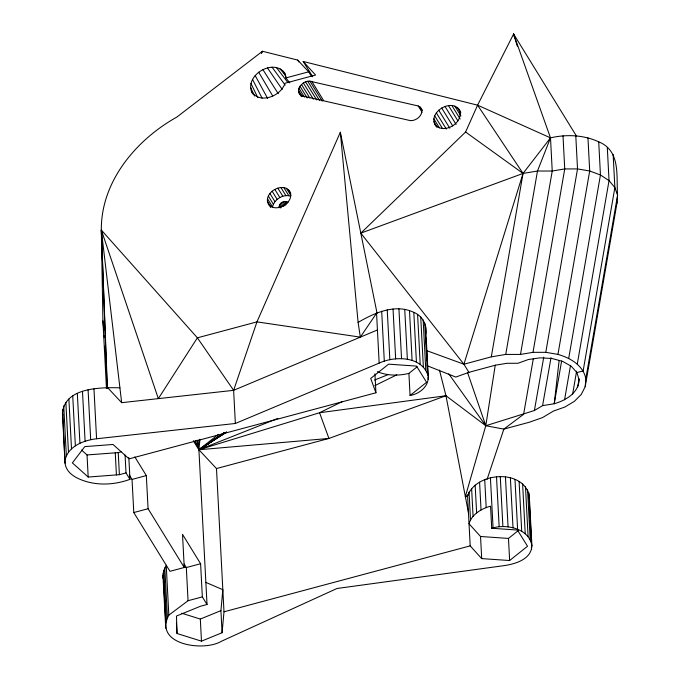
<?xml version="1.0" encoding="UTF-8"?>
<svg xmlns="http://www.w3.org/2000/svg" width="680" height="680" viewBox="0 0 680 680"><rect width="100%" height="100%" fill="white"/><g stroke="black" fill="none" stroke-linecap="round" stroke-linejoin="round"><path stroke-width="1.02" d="M311.466 76.338L308.686 71.825L297.695 60.086L262.471 51.264L176.885 117.053C136.213 139.757 100.912 181.398 101.32 230.027L158.338 398.625L197.387 337.824L256.955 321.878L360.332 337.135L358.105 322.413C374.315 312.927 395.258 303.45 413.814 312.358C422.501 315.834 427.065 324.81 425.799 333.863M417.163 366.8L408.909 373.388L410.065 395.479C419.373 394 429.037 386.376 428.221 376.176L425.603 326.315M267.444 201.391C265.999 189.771 286.883 180.965 290.683 193.91C292.137 205.53 271.252 214.336 267.444 201.391L270.776 206.796M279.089 207.366C278.843 203.107 284.623 199.699 288.099 202.334M128.834 457.598L129.974 479.349C116.153 484.356 100.878 485.681 86.641 481.661C77.469 478.941 66.428 473.917 65.042 463.225L62.432 413.338C64.549 387.158 100.997 387.404 119.909 387.804M65.042 463.225L62.577 409.581M439.45 370.082L445.961 395.734L485.784 425.731L503.863 429.105L529.371 422.229L542.512 417.596L553.469 411.051L564.851 407.039L574.337 401.37L581.273 394.425L585.2 386.69L585.828 378.692L617.567 195.287C616.148 175.967 620.942 150.841 598.715 141.822C583.678 134.886 566.483 134.164 550.494 137.862L477.581 105.171L303.178 61.464L312.74 76.763M585.2 386.69L616.938 203.286L617.567 195.287L614.873 187.553L613.139 154.394M165.75 628.303L162.953 575.756L163.795 570.435L166.226 565.25L168.835 615.145C153.374 644.623 203.575 652.001 221.298 641.325L336.974 588.489L503.888 565.658C515.1 564.052 531.225 559.487 531.921 545.844L529.303 495.958C523.438 468.494 475.958 471.954 467.577 495.992L470.194 545.879L481.704 558.603L509.635 560.533L527.519 546.252L517.463 530.052L491.716 528.266L490.552 506.166C481.491 508.7 471.827 514.173 469.038 523.779L480.539 536.494L481.704 558.603M176.452 622.973L177.004 633.496L201.475 641.163L222.079 632.731L220.924 610.631L222.836 589.696L205.862 582.394M222.079 632.731L223.992 611.804L216.487 468.554L198.908 449.76L193.35 440.733M177.004 633.496L176.469 616.054L200.405 606.271L207.026 604.494L198.908 449.76L199.945 439.246M252.671 93.933C242.573 76.236 273.666 56.882 285.124 73.653M198.908 440.138L198.126 447.491L198.908 449.76L328.925 438.447L445.961 395.734L468.46 512.72M559.13 360.545L554.226 403.758L542.589 405.628L534.395 410.524L485.784 425.731L465.358 496.604L467.075 496.604M529.006 498.44L529.303 495.958M448.758 373.873L485.784 425.731L495.252 365.16M427.082 350.778L463.913 364.225L491.3 356.847L523.039 173.434L550.494 137.862L513.604 34L477.581 105.171L465.596 132.013L360.817 233.147L463.913 364.225L468.902 372.334L495.32 365.219L506.897 363.29L517.931 363.273L528.445 359.49L540.149 357.841L551.913 358.488L562.615 361.369L571.217 366.214L576.895 372.555L579.105 379.772C578.637 393.006 565.564 400.469 554.226 403.758L561.62 361.037M505.741 354.433L537.481 171.029L550.494 137.862L552.236 171.02L520.498 354.425L505.741 354.433L491.3 356.847M520.498 354.425L533.001 352.342L564.74 168.938L563.006 135.779M533.001 352.342L545.785 352.325L577.524 168.92L575.781 135.762M585.828 378.692C583.244 365.262 570.104 357.85 557.957 354.39L589.696 170.986L587.962 137.828M568.71 358.377L600.448 174.972L598.715 141.822M564.57 399.789L570.529 365.398M577.294 364.029L609.034 180.625L607.299 147.475M572.637 394.077L576.606 371.152M577.643 387.183L579.088 378.853M533.298 358.887L523.608 414.324L503.863 429.105L487.05 479.451M534.395 410.524L543.754 357.161M542.589 405.628L551.012 357.748M421.082 108.205C424.125 114.639 416.491 121.117 410.303 120.606L302.065 95.871C292.663 90.933 304.155 78.174 311.975 81.668L418.217 105.978L419.875 106.879L422.195 110.016M436.577 127.007C424.957 113.041 453.815 95.523 460.81 112.361M65.195 459.476C68.654 445.885 84.014 440.249 96.577 438.77L235.365 423.47L379.168 363.103C395.063 355.7 422.501 356.074 428.221 376.176M463.913 364.225L523.039 173.434L477.581 105.171M290.522 196.137C283.007 193.851 274.244 199.333 272.519 206.907L267.521 198.798M235.365 423.47L233.623 390.328L256.955 321.878L340.34 132.218L377.069 313.259M261.553 53.167L262.471 51.264L261.366 53.066M360.332 337.135L376.55 313.233L379.168 363.103M410.065 395.479L426.572 382.304L416.517 366.095L388.586 364.166L370.702 378.445L375.929 392.776L129.727 458.702L128.834 458.635L113.024 444.473L84.796 446.607L72.377 462.893L88.188 477.046L119.391 474.691L126.013 472.923L129.974 479.349M480.539 536.494L508.478 538.424L518.228 530.638M342.431 401.514L319.566 412.734L198.908 449.76L218.05 434.63M168.835 615.145L188.054 600.712L202.343 596.887L207.026 604.494M226.559 432.191L198.908 449.76L224.408 432.616L198.908 449.76L277.874 418.412M226.576 431.978L198.908 449.76L224.392 432.735M224.723 432.981L198.908 449.76L224.451 432.82M198.908 449.76L224.553 432.905M374.825 385.628L396.738 374.875M233.623 390.328L197.387 337.824L101.32 230.027L107.372 387.404L121.66 402.671L233.623 390.328L377.425 329.962M181.713 613.233L200.319 619.055L220.924 610.631M374.603 380.018L388.425 374.527M360.817 233.147L523.039 173.434L537.481 171.029L552.236 171.02L564.74 168.938L577.524 168.92L589.696 170.986L600.448 174.972L609.034 180.625L614.873 187.553L583.134 370.957L576.895 372.555M468.902 372.334L455.812 377.069L427.244 365.755M467.542 495.813L465.358 496.604L467.577 495.992L469.064 492.133L470.517 519.911M491.716 528.266C506.175 523.566 529.312 528.437 531.921 545.844M283.144 71.179L285.099 74.264L285.906 77.919L308.686 71.825M81.498 449.998L87.031 454.954L118.235 452.6L121.074 451.843M132.039 479.417L146.328 475.583L148.078 508.725L184.255 567.486L169.975 571.31L133.79 512.55L132.039 479.417L129.302 474.963M216.487 468.554L328.925 438.447L319.566 412.734L445.961 395.734M133.79 512.55L148.078 508.725M202.343 596.887L200.6 563.729L186.32 567.553L184.305 567.324M223.992 611.804L470.194 545.879M408.909 373.388C398.565 375.964 387.277 375.768 377.341 371.722M545.785 352.325L557.957 354.39M465.596 132.013L523.039 173.434M303.178 61.464L315.562 75.047L284.979 83.249C281.061 96.254 259.199 104.839 251.353 91.052M434.902 124.304C443.479 135.481 464.925 122.417 459.144 109.658M280.177 68.876L286.05 76.304M285.906 77.919L289.799 82.917M276.394 67.507L287.921 82.543M272.051 67.175L285.141 85.085M267.452 67.898L282.183 89.352M262.897 69.623L278.273 93.712M194.216 441.192L198.126 447.491L197.174 440.147M513.961 36.091L513.604 34L576.41 136.008M457.342 107.576L460.683 112.99M454.844 106.131L460.955 116.059M451.809 105.434L460.147 118.974M448.443 105.519L457.895 120.861M444.983 106.386L456.101 124.44M441.668 107.975L452.787 126.021M438.71 110.177L449.829 128.231M436.322 112.846L446.335 129.089M434.664 115.787L442.45 128.427M433.849 118.821L439.408 127.848M433.933 121.72L437.265 127.134M419.875 106.879L422.101 110.492M418.217 105.978L422.11 112.294M311.975 81.668L323.646 100.623M309.978 81.243L322.209 101.108M307.785 81.337L319.455 100.291M303.382 82.994L313.387 99.246M301.486 84.456L309.825 97.996M299.965 86.207L307.19 97.945M298.928 88.136L304.478 97.163M298.435 90.109L302.32 96.424M298.528 91.987L301.308 96.492M288.507 189.652L290.725 193.256M286.399 188.267L290.836 195.483M283.789 187.527L288.787 195.644M280.865 187.476L285.863 195.594M286.084 201.433L287.173 203.192M277.814 188.122L282.812 196.231M284.835 201.407L286.467 204.059M283.526 201.679L285.702 205.215M274.848 189.414L279.846 197.523M282.26 202.24L284.435 205.768M281.112 203.031L283.288 206.558M280.168 204.008L281.8 206.66M272.17 191.267L277.168 199.376M279.488 205.113L281.12 207.757M279.115 206.252L280.202 208.02M269.969 193.554L274.958 201.671M268.379 196.12L273.377 204.238M269.628 205.649L270.742 207.459M268.166 203.728L269.28 205.53M134.81 456.892L146.328 475.583M200.6 563.729L182.512 534.352L184.255 567.486M184.127 563.992L186.32 567.553L188.054 600.712M297.695 60.086L298.809 61.897M305.6 81.915L316.71 99.968M258.714 72.241L272.697 95.948M255.178 75.565L267.648 98.439M252.526 79.382L262.115 98.234M250.954 83.41L257.797 97.656M250.546 87.388L254.541 95.999M195.321 440.657L198.126 447.491L197.429 445.502M467.56 372.546L485.784 425.731M513.604 34L517.31 46.189M62.432 413.338L62.858 415.174M106.471 388.425L102.918 320.85L101.32 230.027L121.66 402.671M340.34 132.218L358.105 322.413M102.918 320.85L103.725 330.31M104.176 335.563L104.354 337.662M105.069 346.069L105.434 350.276M162.953 575.756L163.132 578.408M616.828 201.22L616.938 203.286M528.844 492.677L531.462 542.563M529.406 508.623L529.516 510.697M530.06 521.092L530.221 524.212M530.715 533.571L530.876 536.682M531.42 547.077L531.531 549.159M527.553 489.506L530.17 539.402M525.462 486.54L528.079 536.427M522.614 483.846L525.232 533.732M519.095 481.483L521.713 531.377M514.99 479.527L517.608 529.414M510.399 478.023L513.017 527.918M505.452 477.012L508.07 526.898M508.478 538.424L509.635 560.533M500.267 476.519L502.885 526.405M496.519 476.79L499.146 526.685M490.433 477.955L493.06 527.841M484.729 479.774L486.183 507.552M479.579 482.179L481.04 509.966M475.159 485.112L476.62 512.899M471.614 488.461L473.076 516.248M426.02 338.104L426.522 347.659M426.692 350.837L427.193 360.383M427.354 363.57L427.916 374.178M428.085 377.357L428.196 379.482M424.796 323.068L427.414 372.929M423.155 319.974L425.774 369.835M420.733 317.109L423.351 366.971M417.596 314.551L420.214 364.412M413.814 312.358L416.432 362.219M409.488 310.59L412.105 360.451M404.736 309.289L407.354 359.15M398.93 308.856L401.54 358.717M393.04 309.043L395.658 358.912M387.234 309.859L389.852 359.72M381.684 311.27L384.302 361.131M374.935 373.839L375.929 392.776M200.319 619.055L201.475 641.163M164.815 567.808L167.433 617.703M163.795 570.435L166.413 620.33M163.174 573.087L165.784 622.982M125.078 455.039L126.013 472.923M118.235 452.6L119.391 474.691M115.26 452.82L116.416 474.921M93.968 388.883L96.577 438.77M88.085 389.801L90.695 439.696M87.031 454.954L88.188 477.046M82.484 391.323L85.093 441.218M77.325 393.397L79.934 443.292M72.743 395.973L75.361 445.859M68.884 398.964L71.502 448.851M65.858 402.45L68.468 452.183M63.733 405.866L66.343 455.762M101.32 230.027L107.168 388.178"/></g></svg>
